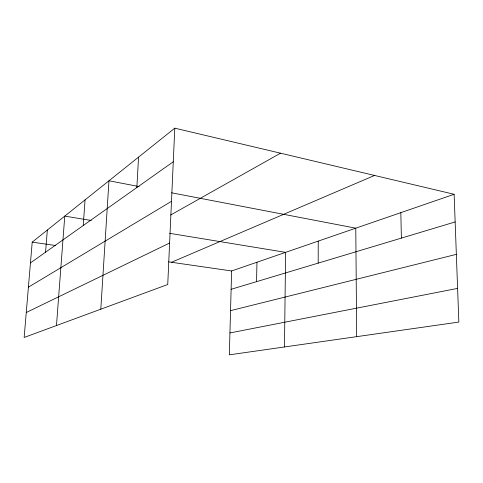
<?xml version="1.0" encoding="UTF-8"?>
<svg xmlns="http://www.w3.org/2000/svg" width="483" height="483" viewBox="0 0 483 483"><rect width="100%" height="100%" fill="white"/><g stroke="black" fill="none" stroke-linecap="round" stroke-linejoin="round"><path stroke-width="0.72" d="M318.188 263.12L318.243 241.114M284.481 346.969L285.604 252.361L169.533 233.307M256.57 281.643L256.956 262.233M454.129 194.287L231.617 270.963L229.34 354.836L458.85 322.07L454.129 194.287L174.792 128.164L32.21 242.134L24.15 337.46L167.74 284.505L174.792 128.164M136.858 187.555L138.543 157.144M100.796 309.192L108.971 180.781L139.128 186.571M83.251 225.519L85.05 199.896M56.475 325.542L64.764 216.112L91.305 220.471M45.553 252.223L47.34 230.041M30.453 262.915L173.276 161.757M28.4 287.174L171.495 201.308M170.632 215.02L280.52 153.189M26.257 312.513L169.611 243.034M171.531 262.275L374.554 175.45M231.122 289.299L455.149 221.939M230.542 310.66L456.344 254.354M229.938 332.944L457.606 288.393M32.21 242.134L55.708 245.533M168.597 261.852L231.617 270.963M171.543 192.795L355.784 228.175L356.677 336.657M400.836 212.647L401.379 238.101"/></g></svg>
